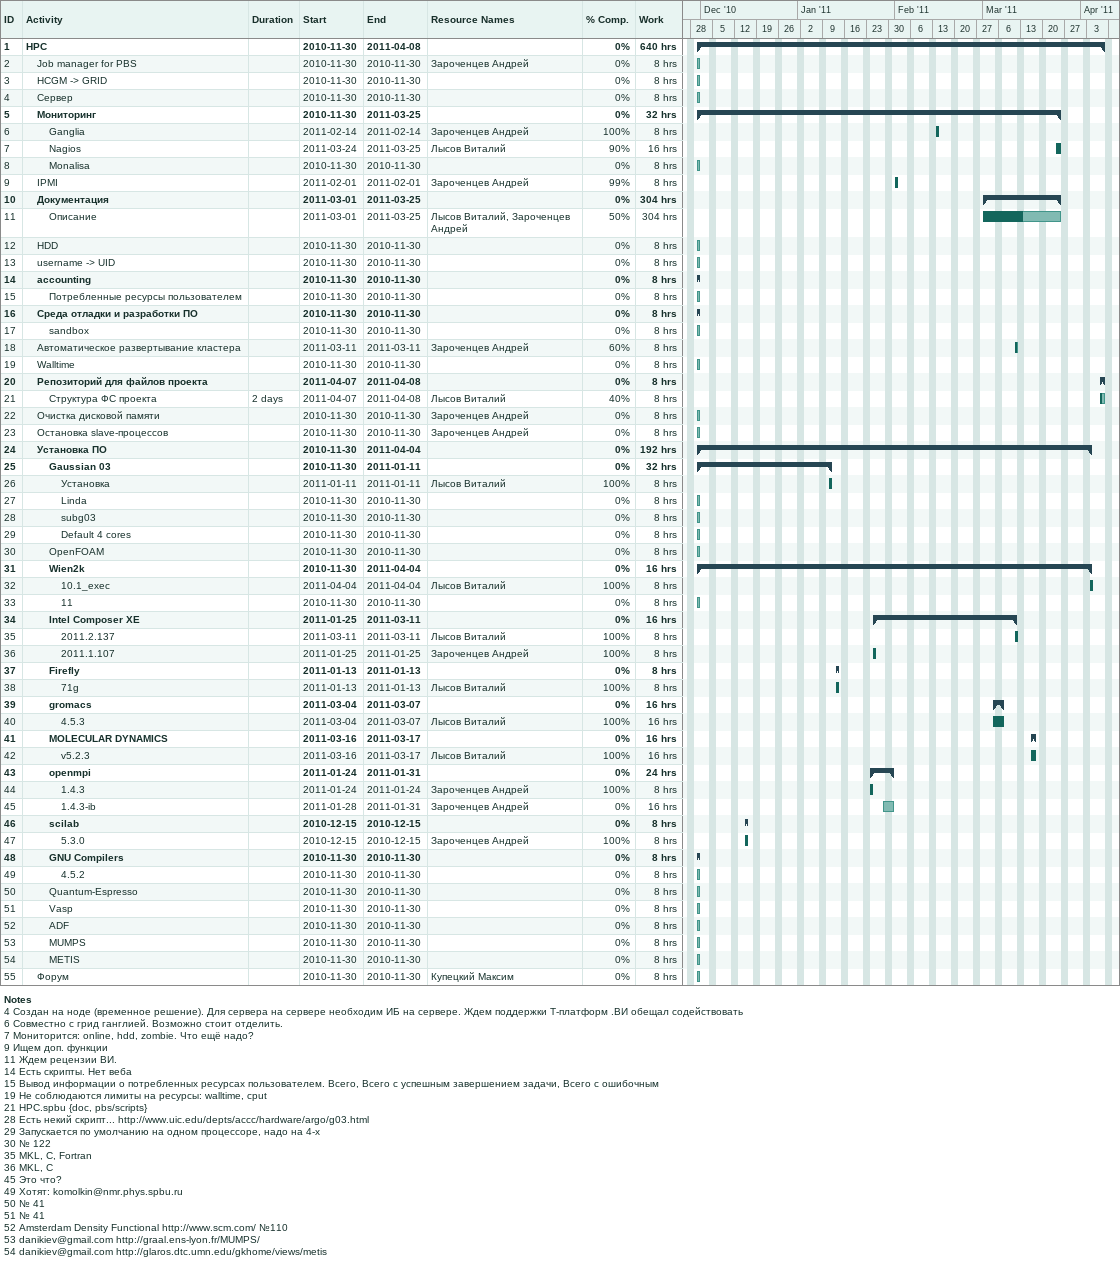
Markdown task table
| ID | Level | Task | Duration | Start | Finish | Resources | % complete | Work (h) |
|---|---|---|---|---|---|---|---|---|
| 1 | 1 | **HPC** |  | 2010-11-30 | 2011-04-08 |  | 0 | 640 |
| 2 | 2 | Job manager for PBS |  | 2010-11-30 | 2010-11-30 | Зароченцев Андрей | 0 | 8 |
| 3 | 2 | HCGM -> GRID |  | 2010-11-30 | 2010-11-30 |  | 0 | 8 |
| 4 | 2 | Сервер |  | 2010-11-30 | 2010-11-30 |  | 0 | 8 |
| 5 | 2 | **Мониторинг** |  | 2010-11-30 | 2011-03-25 |  | 0 | 32 |
| 6 | 3 | Ganglia |  | 2011-02-14 | 2011-02-14 | Зароченцев Андрей | 100 | 8 |
| 7 | 3 | Nagios |  | 2011-03-24 | 2011-03-25 | Лысов Виталий | 90 | 16 |
| 8 | 3 | Monalisa |  | 2010-11-30 | 2010-11-30 |  | 0 | 8 |
| 9 | 2 | IPMI |  | 2011-02-01 | 2011-02-01 | Зароченцев Андрей | 99 | 8 |
| 10 | 2 | **Документация** |  | 2011-03-01 | 2011-03-25 |  | 0 | 304 |
| 11 | 3 | Описание |  | 2011-03-01 | 2011-03-25 | Лысов Виталий, Зароченцев Андрей | 50 | 304 |
| 12 | 2 | HDD |  | 2010-11-30 | 2010-11-30 |  | 0 | 8 |
| 13 | 2 | username -> UID |  | 2010-11-30 | 2010-11-30 |  | 0 | 8 |
| 14 | 2 | **accounting** |  | 2010-11-30 | 2010-11-30 |  | 0 | 8 |
| 15 | 3 | Потребленные ресурсы пользователем |  | 2010-11-30 | 2010-11-30 |  | 0 | 8 |
| 16 | 2 | **Среда отладки и разработки ПО** |  | 2010-11-30 | 2010-11-30 |  | 0 | 8 |
| 17 | 3 | sandbox |  | 2010-11-30 | 2010-11-30 |  | 0 | 8 |
| 18 | 2 | Автоматическое развертывание кластера |  | 2011-03-11 | 2011-03-11 | Зароченцев Андрей | 60 | 8 |
| 19 | 2 | Walltime |  | 2010-11-30 | 2010-11-30 |  | 0 | 8 |
| 20 | 2 | **Репозиторий для файлов проекта** |  | 2011-04-07 | 2011-04-08 |  | 0 | 8 |
| 21 | 3 | Структура ФС проекта | 2d | 2011-04-07 | 2011-04-08 | Лысов Виталий | 40 | 8 |
| 22 | 2 | Очистка дисковой памяти |  | 2010-11-30 | 2010-11-30 | Зароченцев Андрей | 0 | 8 |
| 23 | 2 | Остановка slave-процессов |  | 2010-11-30 | 2010-11-30 | Зароченцев Андрей | 0 | 8 |
| 24 | 2 | **Установка ПО** |  | 2010-11-30 | 2011-04-04 |  | 0 | 192 |
| 25 | 3 | **Gaussian 03** |  | 2010-11-30 | 2011-01-11 |  | 0 | 32 |
| 26 | 4 | Установка |  | 2011-01-11 | 2011-01-11 | Лысов Виталий | 100 | 8 |
| 27 | 4 | Linda |  | 2010-11-30 | 2010-11-30 |  | 0 | 8 |
| 28 | 4 | subg03 |  | 2010-11-30 | 2010-11-30 |  | 0 | 8 |
| 29 | 4 | Default 4 cores |  | 2010-11-30 | 2010-11-30 |  | 0 | 8 |
| 30 | 3 | OpenFOAM |  | 2010-11-30 | 2010-11-30 |  | 0 | 8 |
| 31 | 3 | **Wien2k** |  | 2010-11-30 | 2011-04-04 |  | 0 | 16 |
| 32 | 4 | 10.1_exec |  | 2011-04-04 | 2011-04-04 | Лысов Виталий | 100 | 8 |
| 33 | 4 | 11 |  | 2010-11-30 | 2010-11-30 |  | 0 | 8 |
| 34 | 3 | **Intel Composer XE** |  | 2011-01-25 | 2011-03-11 |  | 0 | 16 |
| 35 | 4 | 2011.2.137 |  | 2011-03-11 | 2011-03-11 | Лысов Виталий | 100 | 8 |
| 36 | 4 | 2011.1.107 |  | 2011-01-25 | 2011-01-25 | Зароченцев Андрей | 100 | 8 |
| 37 | 3 | **Firefly** |  | 2011-01-13 | 2011-01-13 |  | 0 | 8 |
| 38 | 4 | 71g |  | 2011-01-13 | 2011-01-13 | Лысов Виталий | 100 | 8 |
| 39 | 3 | **gromacs** |  | 2011-03-04 | 2011-03-07 |  | 0 | 16 |
| 40 | 4 | 4.5.3 |  | 2011-03-04 | 2011-03-07 | Лысов Виталий | 100 | 16 |
| 41 | 3 | **MOLECULAR DYNAMICS** |  | 2011-03-16 | 2011-03-17 |  | 0 | 16 |
| 42 | 4 | v5.2.3 |  | 2011-03-16 | 2011-03-17 | Лысов Виталий | 100 | 16 |
| 43 | 3 | **openmpi** |  | 2011-01-24 | 2011-01-31 |  | 0 | 24 |
| 44 | 4 | 1.4.3 |  | 2011-01-24 | 2011-01-24 | Зароченцев Андрей | 100 | 8 |
| 45 | 4 | 1.4.3-ib |  | 2011-01-28 | 2011-01-31 | Зароченцев Андрей | 0 | 16 |
| 46 | 3 | **scilab** |  | 2010-12-15 | 2010-12-15 |  | 0 | 8 |
| 47 | 4 | 5.3.0 |  | 2010-12-15 | 2010-12-15 | Зароченцев Андрей | 100 | 8 |
| 48 | 3 | **GNU Compilers** |  | 2010-11-30 | 2010-11-30 |  | 0 | 8 |
| 49 | 4 | 4.5.2 |  | 2010-11-30 | 2010-11-30 |  | 0 | 8 |
| 50 | 3 | Quantum-Espresso |  | 2010-11-30 | 2010-11-30 |  | 0 | 8 |
| 51 | 3 | Vasp |  | 2010-11-30 | 2010-11-30 |  | 0 | 8 |
| 52 | 3 | ADF |  | 2010-11-30 | 2010-11-30 |  | 0 | 8 |
| 53 | 3 | MUMPS |  | 2010-11-30 | 2010-11-30 |  | 0 | 8 |
| 54 | 3 | METIS |  | 2010-11-30 | 2010-11-30 |  | 0 | 8 |
| 55 | 2 | Форум |  | 2010-11-30 | 2010-11-30 | Купецкий Максим | 0 | 8 |

Notes
- 4: Создан на ноде (временное решение). Для сервера на сервере необходим ИБ на сервере. Ждем поддержки Т-платформ .ВИ обещал содействовать
- 6: Совместно с грид ганглией. Возможно стоит отделить.
- 7: Мониторится: online, hdd, zombie. Что ещё надо?
- 9: Ищем доп. функции
- 11: Ждем рецензии ВИ.
- 14: Есть скрипты. Нет веба
- 15: Вывод информации о потребленных ресурсах пользователем. Всего, Всего с успешным завершением задачи, Всего с ошибочным
- 19: Не соблюдаются лимиты на ресурсы: walltime, cput
- 21: HPC.spbu {doc, pbs/scripts}
- 28: Есть некий скрипт... http://www.uic.edu/depts/accc/hardware/argo/g03.html
- 29: Запускается по умолчанию на одном процессоре, надо на 4-х
- 30: № 122
- 35: MKL, C, Fortran
- 36: MKL, C
- 45: Это что?
- 49: Хотят: komolkin@nmr.phys.spbu.ru
- 50: № 41
- 51: № 41
- 52: Amsterdam Density Functional http://www.scm.com/ №110
- 53: danikiev@gmail.com http://graal.ens-lyon.fr/MUMPS/
- 54: danikiev@gmail.com http://glaros.dtc.umn.edu/gkhome/views/metis
